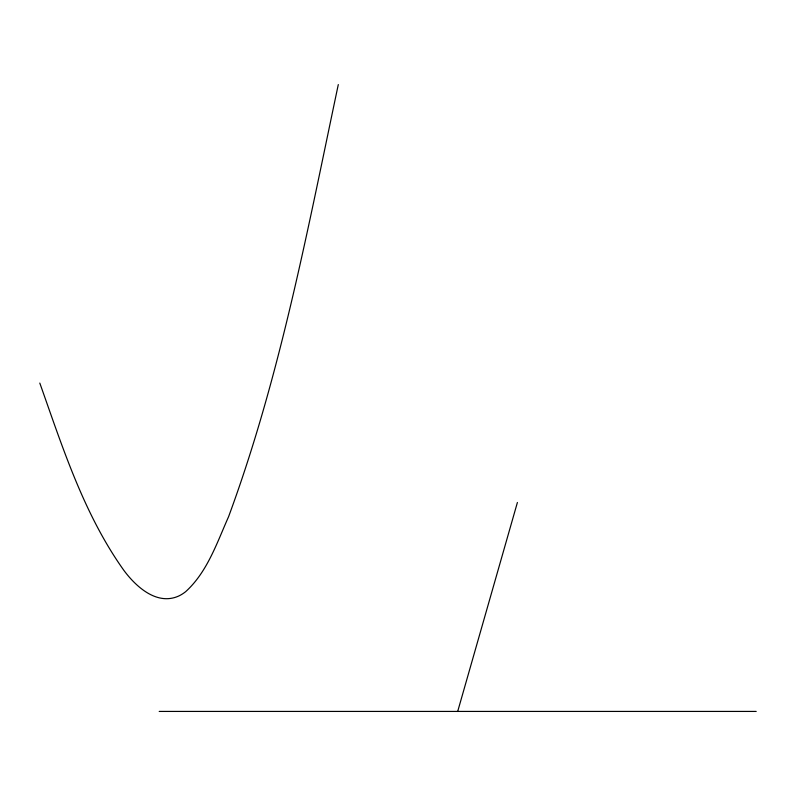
<?xml version="1.0" encoding="UTF-8"?>
<svg xmlns="http://www.w3.org/2000/svg" width="796" height="796" viewBox="0 0 796 796"><rect width="100%" height="100%" fill="white"/><g stroke="black" fill="none" stroke-linecap="round" stroke-linejoin="round"><path stroke-width="1.19" d="M338.3 84.575C307.535 229.875 280.132 377.025 228.561 516.753C216.94 542.763 207.378 571.976 185.667 591.657A119.589 53.481 -90 0 1 178.135 596.284C156.603 605.497 135.937 586.602 123.967 570.503C83.869 514.335 62.655 447.471 39.8 383.075M457.7 711.425L517.4 502.475M159.2 711.425L756.2 711.425"/></g></svg>
